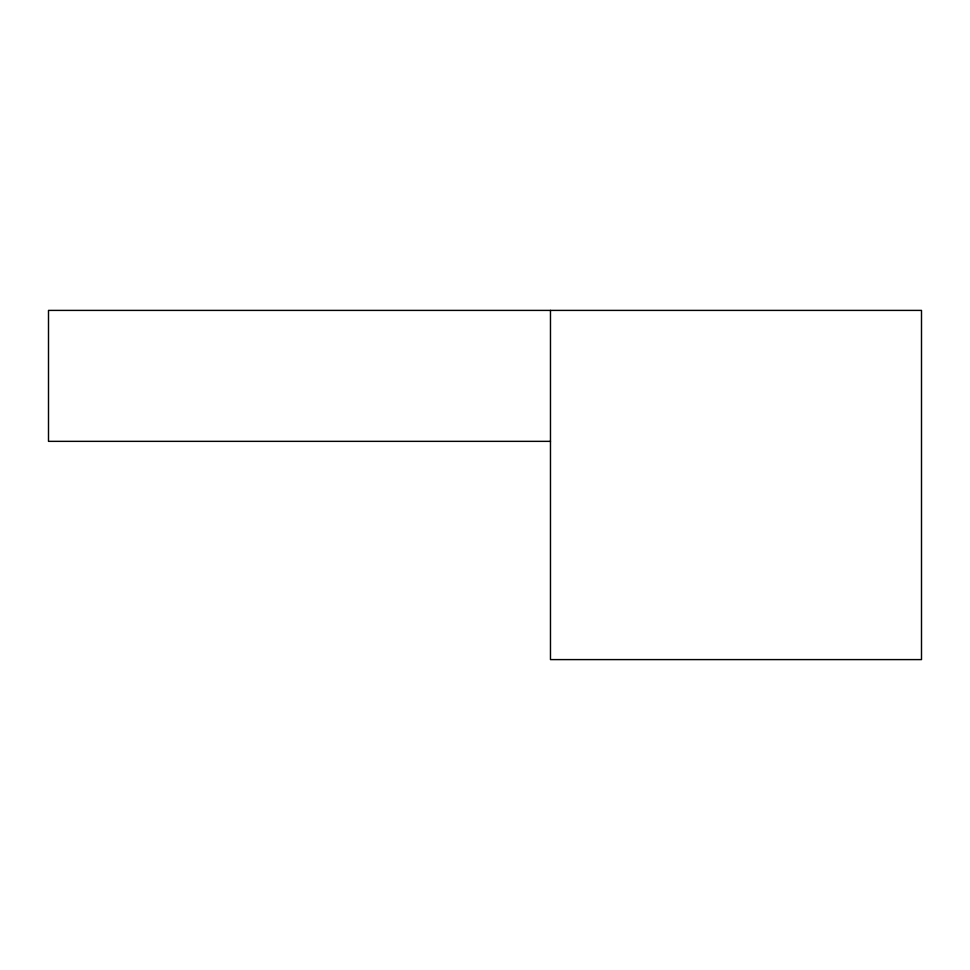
<?xml version="1.0" encoding="UTF-8"?>
<svg xmlns="http://www.w3.org/2000/svg" width="970" height="970" viewBox="0 0 970 970"><rect width="100%" height="100%" fill="white"/><g stroke="black" fill="none" stroke-linecap="round" stroke-linejoin="round"><path stroke-width="1.45" d="M550.475 441.35L48.5 441.35L48.5 310.4L921.5 310.4L921.5 659.6L550.475 659.6L550.475 310.4"/></g></svg>
